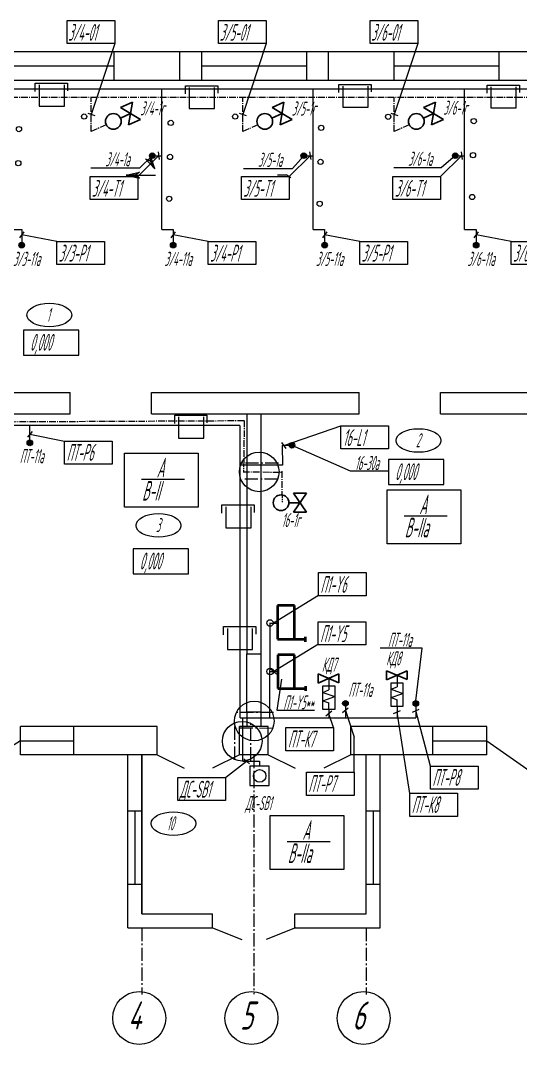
# Model space of a CAD drawing. Header units: millimetres. Extents: x -680 to 9204, y -4430 to 7779.
# Drawn here: x 5334 to 5637, y -3143 to -2523 of the extents above; entities that cross this region are included whole.
import ezdxf
from ezdxf.enums import TextEntityAlignment as Align

# ---------------------------------------------------------------- set-up
doc = ezdxf.new("R2010")
doc.units = ezdxf.units.MM
doc.linetypes.add('gost6', pattern=[12, 8, -1.5, 1, -1.5])
doc.layers.get('Defpoints').update_dxf_attribs({"color": 33})
for name, color, linetype, lineweight in [('Арматура', 1, 'Continuous', 25), ('Выноска', 137, 'Continuous', 20), ('Датчики', 31, 'Continuous', 50), ('лампа', 6, 'Continuous', 50), ('оборудование', 7, 'Continuous', 40), ('Первичник', 210, 'Continuous', 25), ('Пн.кабель', 4, 'Continuous', 50), ('Строительный', 7, 'Continuous', 25), ('Текст_КИП', 2, 'Continuous', 25), ('Эл.кабель', 2, 'Continuous', 50)]:
    doc.layers.add(name, color=color, linetype=linetype, lineweight=lineweight)
doc.layers.add('Осевая', color=130, linetype='gost6')
doc.styles.add('Simplex', font='simplex.shx', dxfattribs={"width": 0.7, "oblique": 15})

# ---------------------------------------------------------------- blocks, each defined once
blk = doc.blocks.new('A$C1EE30751')
at = {"layer": 'Арматура', "linetype": 'ByBlock'}
for p, q in [((2.43, 2.83), (2.43, 0)), ((4.84, -1.65), (0, 1.68)), ((0, 1.68), (0, -1.68)), ((0, -1.68), (4.84, 1.66)), ((4.84, 1.66), (4.84, -1.65))]:
    blk.add_line(p, q, dxfattribs=at)
blk.add_circle((2.43, 4.83), 2, dxfattribs=at)
blk = doc.blocks.new('В1')
for p, q in [((6.96, -1.54), (0, 1.54)), ((0, 1.54), (0, -1.54)), ((6.96, 1.4), (0, -1.54)), ((6.96, 1.4), (6.96, -1.54))]:
    blk.add_line(p, q)
blk = doc.blocks.new('Конечник')
at = {"layer": 'оборудование', "color": 0}
for p, q in [((8067.69, -7992.4), (8068.54, -7992.4)), ((8068.12, -7997.4), (8068.12, -7992.4)), ((8068.12, -7994.4), (8074.12, -7994.4)), ((8074.12, -7994.4), (8074.12, -7997.4)), ((8074.12, -7997.4), (8068.12, -7997.4))]:
    blk.add_line(p, q, dxfattribs=at)

msp = doc.modelspace()

# ---------------------------------------------------------------- hatches: boundary and pattern name
at = {"layer": 'Defpoints', "lineweight": 20}
h = msp.add_hatch(color=256, dxfattribs=at)
h.paths.add_polyline_path([(5409.983, -2606.866), (5412.708, -2608.101), (5415.616, -2613.045)])
h.paths.add_polyline_path([(5412.788, -2608.055), (5413.081, -2605.078), (5415.616, -2613.045)])
h = msp.add_hatch(color=256, dxfattribs=at)
h.paths.add_polyline_path([(5406.307, -2615.068), (5403.876, -2616.811), (5398.14, -2616.857)])
h.paths.add_polyline_path([(5403.876, -2616.903), (5406.307, -2618.645), (5398.14, -2616.857)])
at = {"layer": 'Первичник', "lineweight": 20}
h = msp.add_hatch(color=256, dxfattribs=at)
edge = h.paths.add_edge_path()
edge.add_arc((5414.058, -2605.009), 1.7, 0, 360)
h = msp.add_hatch(color=256, dxfattribs=at)
edge = h.paths.add_edge_path()
edge.add_arc((5505.861, -2605.009), 1.7, 0, 360)
h = msp.add_hatch(color=256, dxfattribs=at)
edge = h.paths.add_edge_path()
edge.add_arc((5597.677, -2605.009), 1.7, 0, 360)
h = msp.add_hatch(color=256, dxfattribs=at)
edge = h.paths.add_edge_path()
edge.add_arc((5334.915, -2659.192), 1.7, 0, 360)
h = msp.add_hatch(color=256, dxfattribs=at)
edge = h.paths.add_edge_path()
edge.add_arc((5426.715, -2659.192), 1.7, 0, 360)
h = msp.add_hatch(color=256, dxfattribs=at)
edge = h.paths.add_edge_path()
edge.add_arc((5518.518, -2659.192), 1.7, 0, 360)
h = msp.add_hatch(color=256, dxfattribs=at)
edge = h.paths.add_edge_path()
edge.add_arc((5610.334, -2659.192), 1.7, 0, 360)
h = msp.add_hatch(color=256, dxfattribs=at)
edge = h.paths.add_edge_path()
edge.add_arc((5339.87, -2778.945), 1.7, 0, 360)
h = msp.add_hatch(color=256, dxfattribs=at)
edge = h.paths.add_edge_path()
edge.add_arc((5498.722, -2780.413), 1.7, 0, 360)
h = msp.add_hatch(color=256, dxfattribs=at)
edge = h.paths.add_edge_path()
edge.add_arc((5531.12, -2936.703), 1.7, 0, 360)
h = msp.add_hatch(color=256, dxfattribs=at)
edge = h.paths.add_edge_path()
edge.add_arc((5573.771, -2936.804), 1.7, 0, 360)

# ---------------------------------------------------------------- linework, layer by layer
at = {"lineweight": 20}
for p, q in [((5343.149, -2566.04), (5343.149, -2561.116)), ((5343.149, -2561.116), (5362.73, -2561.116)), ((5362.73, -2561.116), (5362.73, -2565.657)), ((5345.466, -2562.179), (5345.466, -2574.929)), ((5360.766, -2574.929), (5360.766, -2562.179)), ((5434.14, -2567.545), (5434.14, -2562.621)), ((5434.14, -2562.621), (5453.722, -2562.621)), ((5436.457, -2563.683), (5436.457, -2576.433)), ((5451.757, -2576.433), (5451.757, -2563.683)), ((5453.722, -2562.621), (5453.722, -2567.161)), ((5527.183, -2566.732), (5527.183, -2561.807)), ((5527.183, -2561.807), (5546.764, -2561.807)), ((5529.5, -2562.87), (5529.5, -2575.62)), ((5544.8, -2575.62), (5544.8, -2562.87)), ((5546.764, -2561.807), (5546.764, -2566.348)), ((5616.997, -2567.148), (5616.997, -2562.224)), ((5616.997, -2562.224), (5636.579, -2562.224)), ((5619.314, -2563.287), (5619.314, -2576.037)), ((5634.614, -2576.037), (5634.614, -2563.287)), ((5636.579, -2562.224), (5636.579, -2566.765)), ((5345.466, -2574.929), (5360.766, -2574.929)), ((5436.457, -2576.433), (5451.757, -2576.433)), ((5529.5, -2575.62), (5544.8, -2575.62)), ((5619.314, -2576.037), (5634.614, -2576.037)), ((5427.642, -2767.115), (5427.642, -2762.19)), ((5427.642, -2762.19), (5447.223, -2762.19)), ((5429.959, -2763.253), (5429.959, -2776.003)), ((5445.259, -2776.003), (5445.259, -2763.253)), ((5447.223, -2762.19), (5447.223, -2766.731)), ((5429.959, -2776.003), (5445.259, -2776.003)), ((5456.278, -2821.462), (5456.278, -2816.537)), ((5456.278, -2816.537), (5475.859, -2816.537)), ((5458.595, -2817.6), (5458.595, -2830.35)), ((5473.895, -2830.35), (5473.895, -2817.6)), ((5475.859, -2816.537), (5475.859, -2821.078)), ((5458.595, -2830.35), (5473.895, -2830.35)), ((5457.255, -2895.157), (5457.255, -2890.233)), ((5457.255, -2890.233), (5476.836, -2890.233)), ((5476.836, -2890.233), (5476.836, -2894.774)), ((5459.572, -2891.296), (5459.572, -2904.046)), ((5474.872, -2904.046), (5474.872, -2891.296)), ((5459.572, -2904.046), (5474.872, -2904.046)), ((5562.409, -2919.669), (5562.409, -2926.659)), ((5521.058, -2921.612), (5521.058, -2928.603)), ((5558.822, -2928.111), (5562.409, -2926.659)), ((5517.471, -2930.055), (5521.058, -2928.603)), ((5517.471, -2930.055), (5524.645, -2932.623)), ((5517.471, -2935.191), (5524.645, -2932.623)), ((5558.822, -2928.111), (5565.996, -2930.679)), ((5558.822, -2933.247), (5565.996, -2930.679)), ((5558.822, -2933.247), (5562.409, -2934.532)), ((5517.471, -2935.191), (5521.058, -2936.475)), ((5521.058, -2940.498), (5521.058, -2936.475)), ((5562.409, -2938.554), (5562.409, -2934.532))]:
    msp.add_line(p, q, dxfattribs=at)
at = {"color": 3, "linetype": 'Continuous', "lineweight": 20, "ltscale": 0.1}
for p, q in [((5369.559, -2710.609), (5336.033, -2710.609)), ((5336.033, -2710.609), (5336.033, -2725.743)), ((5369.559, -2725.743), (5369.559, -2710.609)), ((5336.033, -2725.743), (5369.559, -2725.743)), ((5590.765, -2789.005), (5557.24, -2789.005)), ((5557.24, -2789.005), (5557.24, -2804.139)), ((5590.765, -2804.139), (5590.765, -2789.005)), ((5557.24, -2804.139), (5590.765, -2804.139)), ((5435.978, -2843.11), (5402.452, -2843.11)), ((5402.452, -2843.11), (5402.452, -2858.244)), ((5435.978, -2858.244), (5435.978, -2843.11)), ((5402.452, -2858.244), (5435.978, -2858.244))]:
    msp.add_line(p, q, dxfattribs=at)
at = {"color": 6, "lineweight": 20}
for p, q in [((5397.201, -2785.142), (5441.875, -2785.142)), ((5397.201, -2817.825), (5397.201, -2785.142)), ((5441.875, -2785.142), (5441.875, -2817.825)), ((5407.488, -2800.86), (5433.554, -2800.86)), ((5556.375, -2807.424), (5601.049, -2807.424)), ((5556.375, -2840.106), (5556.375, -2807.424)), ((5601.049, -2807.424), (5601.049, -2840.106)), ((5441.875, -2817.825), (5397.201, -2817.825)), ((5566.662, -2823.142), (5592.728, -2823.142)), ((5601.049, -2840.106), (5556.375, -2840.106)), ((5485.495, -3004.693), (5530.169, -3004.693)), ((5485.495, -3037.375), (5485.495, -3004.693)), ((5530.169, -3004.693), (5530.169, -3037.375)), ((5495.782, -3020.411), (5521.848, -3020.411)), ((5530.169, -3037.375), (5485.495, -3037.375))]:
    msp.add_line(p, q, dxfattribs=at)
at = {"color": 1, "linetype": 'gost6', "lineweight": 20}
for p, q in [((5490.506, -2791.332), (5468.258, -2791.263)), ((5490.058, -2800.97), (5468.548, -2800.916)), ((5487.494, -2942.221), (5465.246, -2942.152)), ((5464.11, -2970.818), (5464.192, -2949.308)), ((5487.046, -2951.86), (5465.536, -2951.805)), ((5473.747, -2971.279), (5473.846, -2949.031))]:
    msp.add_line(p, q, dxfattribs=at)
at = {"lineweight": 20}
for points in [[(5517.471, -2926.149), (5524.645, -2926.149), (5524.645, -2940.498), (5517.471, -2940.498)], [(5558.822, -2924.205), (5565.996, -2924.205), (5565.996, -2938.554), (5558.822, -2938.554)]]:
    msp.add_lwpolyline(points, close=True, dxfattribs=at)
at = {"color": 3, "lineweight": 20}
msp.add_lwpolyline([(5484.947, -2974.728), (5473.278, -2974.728), (5473.278, -2986.397), (5484.947, -2986.397)], close=True, dxfattribs=at)
at = {"color": 4, "lineweight": 20}
for centre in [(5372.752, -2581.321), (5464.345, -2581.321), (5557.02, -2581.449)]:
    msp.add_circle(centre, 1.584, dxfattribs=at)
at = {"color": 2, "lineweight": 20, "true_color": 0xf1eb1f}
for centre in [(5425.245, -2585.13), (5608.87, -2584.055), (5333.274, -2588.896), (5516.463, -2588.142), (5424.827, -2605.761), (5608.451, -2604.686), (5332.856, -2609.527), (5516.045, -2608.774), (5424.307, -2631.127), (5607.931, -2630.051), (5515.525, -2634.139)]:
    msp.add_circle(centre, 1.584, dxfattribs=at)
at = {"color": 1, "lineweight": 20}
for centre in [(5485.42, -2888.045), (5485.524, -2917.479)]:
    msp.add_circle(centre, 1.975, dxfattribs=at)
at = {"color": 7, "lineweight": 20}
msp.add_circle((5479.121, -2980.651), 3.79, dxfattribs=at)
at = {"lineweight": 20}
for centre in [(5406.142, -3127.301), (5474.142, -3127.301), (5542.142, -3127.301)]:
    msp.add_circle(centre, 16.043, dxfattribs=at)
at = {"layer": 'Defpoints', "lineweight": 20}
for p, q in [((5409.983, -2606.866), (5412.708, -2608.101)), ((5415.616, -2613.045), (5409.983, -2606.866)), ((5412.708, -2608.101), (5415.616, -2613.045)), ((5413.081, -2605.078), (5412.788, -2608.055)), ((5412.788, -2608.055), (5415.616, -2613.045)), ((5415.616, -2613.045), (5413.081, -2605.078)), ((5398.14, -2616.857), (5406.307, -2615.068)), ((5403.876, -2616.811), (5398.14, -2616.857)), ((5398.14, -2616.857), (5415.953, -2616.857)), ((5398.14, -2616.857), (5406.307, -2618.645)), ((5403.876, -2616.903), (5398.14, -2616.857)), ((5406.307, -2615.068), (5403.876, -2616.811)), ((5406.307, -2618.645), (5403.876, -2616.903)), ((5495.679, -2616.66), (5489.943, -2616.706)), ((5495.679, -2616.751), (5489.943, -2616.706)), ((5498.11, -2618.494), (5495.679, -2616.751))]:
    msp.add_line(p, q, dxfattribs=at)
at = {"layer": 'Defpoints', "color": 0, "lineweight": 20, "ltscale": 0.2}
msp.add_line((5471.425, -2761.268), (5471.425, -2906.788), dxfattribs=at)
at = {"layer": 'Defpoints', "lineweight": 20}
for centre in [(5351.669, -2701.501), (5575.4, -2777.514), (5417.837, -2828.938), (5426.89, -3009.541)]:
    msp.add_ellipse(centre, major_axis=(-13.6, 0), ratio=0.525, dxfattribs=at)
at = {"layer": 'Выноска', "color": 4, "lineweight": 20}
for p, q in [((5391.36, -2537.124), (5377.099, -2580.013)), ((5483.163, -2537.124), (5468.902, -2580.013)), ((5574.979, -2537.124), (5560.718, -2580.013)), ((5374.945, -2579.299), (5379.252, -2580.728)), ((5466.748, -2579.299), (5471.055, -2580.728)), ((5558.565, -2579.299), (5562.872, -2580.728))]:
    msp.add_line(p, q, dxfattribs=at)
at = {"layer": 'Выноска', "color": 3, "lineweight": 20}
for p, q in [((5417.608, -2602.763), (5418.253, -2607.255)), ((5509.411, -2602.763), (5510.056, -2607.255)), ((5601.227, -2602.763), (5601.872, -2607.255)), ((5417.93, -2605.009), (5405.209, -2617.599)), ((5509.733, -2605.009), (5497.009, -2617.599)), ((5601.55, -2605.009), (5588.809, -2617.599)), ((5336.231, -2651.103), (5333.599, -2654.8)), ((5356.19, -2656.884), (5334.915, -2652.951)), ((5428.031, -2651.103), (5425.399, -2654.8)), ((5447.99, -2656.884), (5426.715, -2652.951)), ((5519.831, -2651.103), (5517.199, -2654.8)), ((5539.79, -2656.884), (5518.515, -2652.951)), ((5611.631, -2651.114), (5608.999, -2654.811)), ((5631.59, -2656.894), (5610.315, -2652.962)), ((5341.275, -2771.972), (5338.464, -2775.534)), ((5493.773, -2780.551), (5528.409, -2768.558)), ((5339.87, -2773.753), (5360.934, -2777.858)), ((5492.457, -2778.702), (5495.089, -2782.399)), ((5514.749, -2871.453), (5487.587, -2888.06)), ((5514.853, -2900.887), (5487.691, -2917.494)), ((5489.413, -2918.972), (5485.969, -2916.017)), ((5532.867, -2939.62), (5529.372, -2942.515)), ((5522.805, -2941.517), (5519.31, -2944.412)), ((5523.979, -2951.414), (5521.058, -2942.965)), ((5531.12, -2941.067), (5536.345, -2957.185)), ((5560.343, -2942.932), (5564.474, -2941.053)), ((5570.085, -2991.221), (5562.409, -2941.993)), ((5571.705, -2942.057), (5575.836, -2940.178)), ((5582.665, -2974.824), (5573.771, -2941.118)), ((5536.327, -2978.472), (5536.345, -2957.185)), ((5472.937, -2973.244), (5469.493, -2970.289)), ((5458.338, -2981.543), (5471.215, -2971.767))]:
    msp.add_line(p, q, dxfattribs=at)
at = {"layer": 'Выноска', "color": 6, "linetype": 'Continuous', "lineweight": 20}
for p, q in [((5414.058, -2605.009), (5406.479, -2612.37)), ((5505.861, -2605.009), (5498.968, -2612.732)), ((5597.677, -2605.009), (5589.344, -2612.118)), ((5376.897, -2612.37), (5406.479, -2612.37)), ((5469.387, -2612.732), (5498.968, -2612.732)), ((5560.363, -2612.118), (5589.344, -2612.118)), ((5498.722, -2780.413), (5533.993, -2795.836)), ((5533.993, -2795.836), (5556.877, -2795.836)), ((5577.62, -2903.373), (5552.07, -2903.373)), ((5573.771, -2935.104), (5577.62, -2903.373)), ((5492.393, -2922.042), (5489.457, -2940.892)), ((5489.457, -2940.892), (5512.341, -2940.892))]:
    msp.add_line(p, q, dxfattribs=at)
at = {"layer": 'Выноска', "color": 4, "lineweight": 20}
for points in [[(5362.475, -2523.116), (5391.36, -2523.116), (5391.36, -2537.124), (5362.475, -2537.124)], [(5454.278, -2523.116), (5483.163, -2523.116), (5483.163, -2537.124), (5454.278, -2537.124)], [(5546.094, -2523.116), (5574.979, -2523.116), (5574.979, -2537.124), (5546.094, -2537.124)]]:
    msp.add_lwpolyline(points, close=True, dxfattribs=at)
at = {"layer": 'Выноска', "color": 3, "lineweight": 20}
for points in [[(5376.324, -2617.599), (5405.209, -2617.599), (5405.209, -2631.607), (5376.324, -2631.607)], [(5468.124, -2617.599), (5497.009, -2617.599), (5497.009, -2631.607), (5468.124, -2631.607)], [(5559.924, -2617.599), (5588.809, -2617.599), (5588.809, -2631.607), (5559.924, -2631.607)], [(5356.19, -2656.884), (5385.075, -2656.884), (5385.075, -2670.892), (5356.19, -2670.892)], [(5447.99, -2656.884), (5476.875, -2656.884), (5476.875, -2670.892), (5447.99, -2670.892)], [(5539.79, -2656.884), (5568.675, -2656.884), (5568.675, -2670.892), (5539.79, -2670.892)], [(5631.59, -2656.894), (5660.475, -2656.894), (5660.475, -2670.902), (5631.59, -2670.902)], [(5528.409, -2768.558), (5557.294, -2768.558), (5557.294, -2782.566), (5528.409, -2782.566)], [(5360.934, -2777.858), (5389.819, -2777.858), (5389.819, -2791.866), (5360.934, -2791.866)], [(5514.8, -2857.496), (5543.685, -2857.496), (5543.685, -2871.504), (5514.8, -2871.504)], [(5514.645, -2887.328), (5543.53, -2887.328), (5543.53, -2901.336), (5514.645, -2901.336)], [(5495.094, -2951.414), (5523.979, -2951.414), (5523.979, -2965.422), (5495.094, -2965.422)], [(5582.625, -2974.716), (5611.51, -2974.716), (5611.51, -2988.724), (5582.625, -2988.724)], [(5429.453, -2981.543), (5458.338, -2981.543), (5458.338, -2995.551), (5429.453, -2995.551)], [(5507.442, -2978.472), (5536.327, -2978.472), (5536.327, -2992.48), (5507.442, -2992.48)], [(5570.071, -2991.177), (5598.956, -2991.177), (5598.956, -3005.185), (5570.071, -3005.185)]]:
    msp.add_lwpolyline(points, close=True, dxfattribs=at)
at = {"layer": 'лампа', "color": 5, "lineweight": 20}
for centre in [(5478.875, -2796.516), (5475.863, -2947.405), (5468.579, -2959.641)]:
    msp.add_circle(centre, 12, dxfattribs=at)
at = {"layer": 'Осевая', "color": 5, "lineweight": 20}
for p, q in [((5475.675, -2967.988), (5475.687, -3112.801)), ((5407.675, -3072.708), (5407.675, -3113.064)), ((5543.675, -3072.708), (5543.675, -3113.064))]:
    msp.add_line(p, q, dxfattribs=at)
at = {"layer": 'Первичник', "lineweight": 20}
for centre in [(5414.058, -2605.009), (5505.861, -2605.009), (5597.677, -2605.009), (5334.915, -2659.192), (5426.715, -2659.192), (5518.518, -2659.192), (5610.334, -2659.192), (5339.87, -2778.945), (5498.722, -2780.413), (5531.12, -2936.703), (5573.771, -2936.804)]:
    msp.add_circle(centre, 1.7, dxfattribs=at)
at = {"layer": 'Пн.кабель', "linetype": 'gost6', "lineweight": 20, "ltscale": 0.5}
for p, q in [((5082.659, -2569.609), (5878.367, -2569.609)), ((5377.099, -2590.418), (5377.099, -2569.609)), ((5468.902, -2590.418), (5468.902, -2569.609)), ((5560.718, -2590.418), (5560.718, -2569.609)), ((5386.13, -2586.243), (5377.099, -2590.418)), ((5477.933, -2586.243), (5468.902, -2590.418)), ((5569.749, -2586.243), (5560.718, -2590.418)), ((5469.609, -2765.641), (5179.218, -2767.005)), ((5469.811, -2765.373), (5469.343, -2796.808)), ((5469.042, -2796.483), (5492.39, -2796.65)), ((5492.558, -2796.147), (5492.726, -2814.767))]:
    msp.add_line(p, q, dxfattribs=at)
at = {"layer": 'Строительный', "lineweight": 20, "ltscale": 0.2}
for p, q in [((5128.025, -2541.968), (5823.325, -2541.968)), ((5390.845, -2541.968), (5390.845, -2559.308)), ((5430.625, -2541.968), (5430.625, -2559.308)), ((5443.885, -2541.968), (5443.885, -2559.308)), ((5507.465, -2541.968), (5507.465, -2559.308)), ((5520.725, -2541.968), (5520.725, -2559.308)), ((5560.505, -2541.968), (5560.505, -2559.308)), ((5624.085, -2541.968), (5624.085, -2559.308)), ((5327.265, -2550.638), (5390.845, -2550.638)), ((5443.885, -2550.638), (5507.465, -2550.638)), ((5560.505, -2550.638), (5624.085, -2550.638)), ((5128.025, -2559.308), (5823.325, -2559.308)), ((5071.925, -2748.348), (5364.329, -2748.348)), ((5364.329, -2761.268), (5364.329, -2748.348)), ((5413.629, -2748.348), (5539.425, -2748.348)), ((5413.629, -2761.268), (5413.629, -2748.348)), ((5539.425, -2761.268), (5539.425, -2748.348)), ((5588.725, -2748.348), (5883.675, -2748.348)), ((5588.725, -2761.268), (5588.725, -2748.348)), ((4923.175, -2761.268), (5364.329, -2761.268)), ((5413.629, -2761.268), (5539.425, -2761.268)), ((5479.925, -2761.268), (5479.925, -2906.788)), ((5588.725, -2761.268), (6028.175, -2761.268)), ((5471.425, -2906.788), (5479.925, -2906.788)), ((5471.425, -2941.808), (5471.425, -2950.648)), ((5471.425, -2941.808), (5479.925, -2941.808)), ((5479.925, -2941.808), (5479.925, -2950.648)), ((5417.025, -2950.648), (5334.235, -2950.648)), ((5334.235, -2967.988), (5334.235, -2950.648)), ((5366.535, -2967.988), (5366.535, -2950.648)), ((5417.025, -2967.988), (5417.025, -2950.648)), ((5484.345, -2950.648), (5467.005, -2950.648)), ((5467.005, -2967.988), (5467.005, -2950.648)), ((5484.345, -2967.988), (5484.345, -2950.648)), ((5616.718, -2950.648), (5534.325, -2950.648)), ((5534.325, -2967.988), (5534.325, -2950.648)), ((5584.078, -2967.988), (5584.078, -2950.648)), ((5616.718, -2967.988), (5616.718, -2950.648)), ((5334.235, -2959.318), (5306.739, -2976.329)), ((5334.235, -2959.318), (5366.535, -2959.318)), ((5584.078, -2959.318), (5616.718, -2959.318)), ((5616.718, -2959.318), (5643.017, -2977.728)), ((5417.025, -2967.988), (5334.235, -2967.988)), ((5399.175, -3072.708), (5399.175, -2967.988)), ((5407.675, -3064.208), (5407.675, -2967.988)), ((5407.675, -2967.988), (5407.675, -3064.208)), ((5417.025, -2967.988), (5433.399, -2976.032)), ((5467.005, -2967.988), (5450.63, -2976.032)), ((5484.345, -2967.988), (5467.005, -2967.988)), ((5484.345, -2967.988), (5500.719, -2976.032)), ((5534.325, -2967.988), (5517.95, -2976.032)), ((5616.718, -2967.988), (5534.325, -2967.988)), ((5543.675, -3064.208), (5543.675, -2967.988)), ((5552.175, -3072.708), (5552.175, -2967.988)), ((5407.675, -3002.108), (5399.175, -3002.108)), ((5403.425, -3002.108), (5403.425, -3046.328)), ((5552.175, -3002.108), (5543.675, -3002.108)), ((5547.925, -3002.108), (5547.925, -3046.328)), ((5407.675, -3046.328), (5399.175, -3046.328)), ((5552.175, -3046.328), (5543.675, -3046.328)), ((5407.675, -3064.208), (5450.515, -3064.208)), ((5407.675, -3064.208), (5450.515, -3064.208)), ((5450.515, -3072.708), (5450.515, -3064.208)), ((5500.495, -3064.208), (5543.675, -3064.208)), ((5500.495, -3072.708), (5500.495, -3064.208)), ((5399.175, -3072.708), (5450.515, -3072.708)), ((5399.175, -3072.708), (5450.515, -3072.708)), ((5450.515, -3072.708), (5468.304, -3079.679)), ((5500.835, -3072.708), (5483.045, -3079.679)), ((5500.495, -3072.708), (5552.175, -3072.708)), ((5500.495, -3072.708), (5552.175, -3072.708))]:
    msp.add_line(p, q, dxfattribs=at)
at = {"layer": 'Строительный', "lineweight": 20, "ltscale": 0.6}
for p, q in [((5471.425, -2941.808), (5471.425, -2906.788)), ((5479.925, -2906.788), (5479.925, -2941.808))]:
    msp.add_line(p, q, dxfattribs=at)
at = {"layer": 'Эл.кабель', "lineweight": 20}
for p, q in [((5077.559, -2564.509), (5881.622, -2564.509)), ((5419.76, -2649.7), (5419.76, -2564.509)), ((5511.563, -2649.7), (5511.563, -2564.509)), ((5603.379, -2649.7), (5603.379, -2564.509)), ((5414.058, -2605.009), (5419.76, -2605.009)), ((5505.861, -2605.009), (5511.563, -2605.009)), ((5597.677, -2605.009), (5603.379, -2605.009)), ((5327.96, -2649.7), (5334.915, -2649.7)), ((5334.915, -2649.7), (5334.915, -2659.192)), ((5419.76, -2649.7), (5426.715, -2649.7)), ((5426.715, -2649.7), (5426.715, -2659.192)), ((5511.563, -2649.7), (5518.518, -2649.7)), ((5518.518, -2649.7), (5518.518, -2659.192)), ((5603.379, -2649.7), (5610.334, -2649.7)), ((5610.334, -2649.7), (5610.334, -2659.192)), ((5467.211, -2768.402), (5176.667, -2768.561)), ((5339.87, -2778.945), (5339.87, -2768.561)), ((5467.211, -2768.402), (5467.03, -2945.471)), ((5492.865, -2780.445), (5498.722, -2780.413)), ((5492.865, -2780.445), (5492.907, -2792.533)), ((5492.907, -2792.533), (5467.215, -2792.518)), ((5485.242, -2888.009), (5485.074, -2945.482)), ((5485.199, -2888.06), (5489.975, -2888.06)), ((5485.302, -2917.494), (5490.079, -2917.494)), ((5531.12, -2936.703), (5531.12, -2945.432)), ((5562.409, -2938.554), (5562.409, -2945.432)), ((5573.771, -2936.804), (5573.771, -2945.432)), ((5467.257, -2945.44), (5573.771, -2945.432)), ((5468.92, -2971.767), (5468.915, -2945.465)), ((5521.058, -2940.498), (5521.058, -2945.432)), ((5468.92, -2971.767), (5479.113, -2971.767)), ((5479.113, -2971.767), (5479.113, -2974.728))]:
    msp.add_line(p, q, dxfattribs=at)

# ---------------------------------------------------------------- block references
at = {"lineweight": 20, "yscale": 2.38, "zscale": 2.38}
for p, xscale, rotation in [((5403.315, -2584.673), 2.38, 114.8100855309056), ((5495.118, -2584.673), 2.38, 114.8100855309056), ((5586.934, -2584.673), 2.38, 114.8100855309056), ((5503.583, -2809.398), -2.38, 90)]:
    msp.add_blockref('A$C1EE30751', p, dxfattribs=dict(at, xscale=xscale, rotation=rotation))
at = {"layer": 'Арматура', "lineweight": 20, "xscale": -1.793562986791221, "yscale": 1.793562986791221, "zscale": 1.793562986791221, "rotation": 180}
for p in [(5514.679, -2921.674), (5556.03, -2919.73)]:
    msp.add_blockref('В1', p, dxfattribs=at)
at = {"layer": 'Датчики', "lineweight": 20, "xscale": -3.4, "yscale": 3.4, "zscale": 3.4, "rotation": 270}
for p in [(32681.139, -30329.539), (32681.24, -30359.286)]:
    msp.add_blockref('Конечник', p, dxfattribs=at)

# ---------------------------------------------------------------- texts
at = {"color": 7, "lineweight": 20, "style": 'Simplex', "oblique": 15, "width": 0.4}
for p in [(5339.996, -2723.108), (5561.202, -2801.504), (5406.415, -2855.609)]:
    msp.add_text('0,000', height=10.2, dxfattribs=at).set_placement(p)
at = {"color": 6, "lineweight": 20, "style": 'Simplex', "oblique": 15, "width": 0.4}
for s, p in [('А', (5416.73, -2799.834)), ('В-II', (5407.867, -2813.907)), ('А', (5575.904, -2822.115)), ('В-IIа', (5567.041, -2836.188)), ('А', (5505.025, -3019.384)), ('В-IIа', (5496.161, -3033.457))]:
    msp.add_text(s, height=11.9, dxfattribs=at).set_placement(p)
at = {"lineweight": 20, "style": 'Simplex', "oblique": 15, "width": 0.6}
for s, p in [('4', (5399.292, -3134.284)), ('5', (5467.292, -3134.284)), ('6', (5535.292, -3134.284))]:
    msp.add_text(s, height=17, dxfattribs=at).set_placement(p)
at = {"layer": 'Defpoints', "lineweight": 20, "style": 'Simplex', "oblique": 15, "width": 0.4}
for s, p in [('1', (5350.085, -2705.575)), ('2', (5573.816, -2781.588)), ('3', (5416.253, -2833.011)), ('10', (5422.893, -3013.615))]:
    msp.add_text(s, height=8.5, dxfattribs=at).set_placement(p)
at = {"layer": 'Текст_КИП', "lineweight": 20, "style": 'Simplex', "oblique": 15, "width": 0.4}
for s, height, p in [('3/4-01', 10.2, (5363.092, -2535.392)), ('3/5-01', 10.2, (5454.895, -2535.392)), ('3/6-01', 10.2, (5546.711, -2535.392)), ('3/4-T1', 10.2, (5377.47, -2629.875)), ('3/5-T1', 10.2, (5469.27, -2629.875)), ('3/6-T1', 10.2, (5561.07, -2629.875)), ('3/3-P1', 10.2, (5357.337, -2669.159)), ('3/4-P1', 10.2, (5449.137, -2669.159)), ('3/5-P1', 10.2, (5540.937, -2669.159)), ('3/6-P1', 10.2, (5632.737, -2669.17)), ('16-L1', 10.2, (5529.555, -2780.834)), ('ПТ-P6', 10.2, (5362.121, -2789.811)), ('П1-Y6', 10.2, (5515.946, -2869.772)), ('П1-Y5', 10.2, (5515.791, -2899.604)), ('КД8', 8.5, (5555.782, -2913.767)), ('КД7', 8.5, (5516.849, -2917.494)), ('ПТ-К7', 10.2, (5496.28, -2963.368)), ('ПТ-P8', 10.2, (5583.812, -2986.669)), ('ПТ-P7', 10.2, (5508.628, -2990.425)), ('ДС-SВ1', 10.2, (5430.599, -2993.818)), ('ПТ-К8', 10.2, (5571.258, -3003.13))]:
    msp.add_text(s, height=height, dxfattribs=at).set_placement(p)
for s, p in [('3/4-1г', (5414.038, -2576.315)), ('3/5-1г', (5505.841, -2576.435)), ('3/6-1г', (5597.658, -2576.002)), ('16-1г', (5497.95, -2825.708))]:
    msp.add_text(s, height=8.5, dxfattribs=at).set_placement(p, align=Align.MIDDLE)
for s, p in [('3/4-1а', (5392.976, -2611.408)), ('3/5-1а', (5485.466, -2611.77)), ('3/6-1а', (5576.442, -2611.156)), ('3/3-11а', (5337.901, -2671.764)), ('3/4-11а', (5429.701, -2671.764)), ('3/5-11а', (5521.504, -2671.764)), ('3/6-11а', (5613.321, -2671.764)), ('ПТ-11а', (5340.943, -2791.237)), ('16-30а', (5544.101, -2795.354)), ('ПТ-11а', (5564.082, -2902.5)), ('ПТ-11а', (5540.117, -2932.769)), ('П1-Y5**', (5502.605, -2940.41)), ('ДС-SВ1', (5478.328, -3001.374))]:
    msp.add_text(s, height=8.5, dxfattribs=at).set_placement(p, align=Align.CENTER)

doc.saveas('drawing.dxf')
